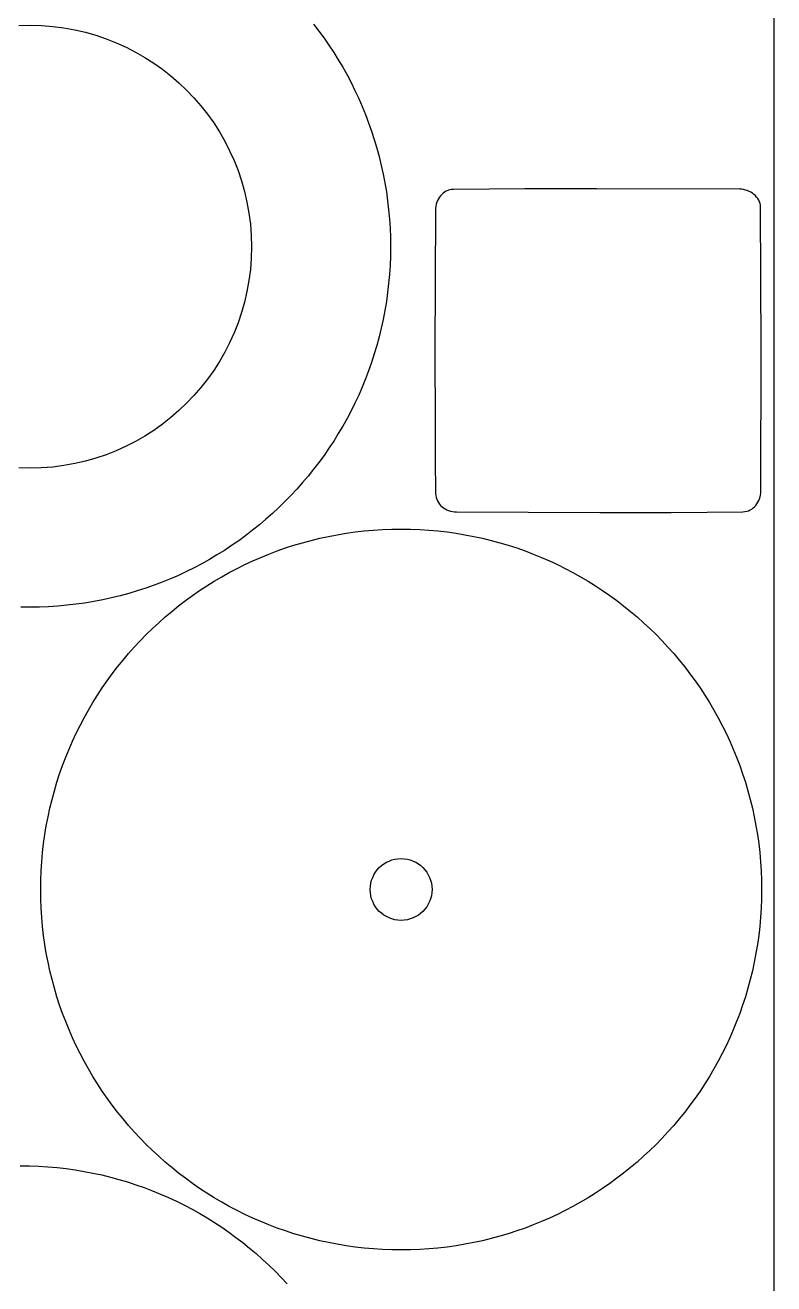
# Model space of a CAD drawing. Extents: x 443 to 1024, y 36 to 674.
# Drawn here: x 950.8 to 1023.5, y 158.1 to 280.3 of the extents above; entities that cross this region are included whole.
import ezdxf

# ---------------------------------------------------------------- set-up
doc = ezdxf.new("R2010")
doc.units = 0
doc.layers.get('0').update_dxf_attribs({"linetype": 'CONTINUOUS'})

msp = doc.modelspace()

# ---------------------------------------------------------------- linework, layer by layer
at = {"color": 0}
msp.add_line((1023.451437, 673.716315), (1023.451437, 36.86042), dxfattribs=at)
at = {"color": 4}
for p, q in [((950.123042, 280.302215), (951.229453, 280.330189)), ((951.229453, 280.330189), (952.335865, 280.302215)), ((952.335865, 280.302215), (953.427749, 280.21919)), ((953.427749, 280.21919), (954.503756, 280.082468)), ((954.503756, 280.082468), (955.562533, 279.893397)), ((955.562533, 279.893397), (956.602731, 279.65333)), ((978.764605, 280.438961), (979.27635, 279.771477)), ((956.602731, 279.65333), (957.622999, 279.363616)), ((957.622999, 279.363616), (958.621986, 279.025606)), ((958.621986, 279.025606), (959.598341, 278.640652)), ((979.27635, 279.771477), (979.772288, 279.091484)), ((979.772288, 279.091484), (980.252144, 278.399257)), ((959.598341, 278.640652), (960.550714, 278.210103)), ((960.550714, 278.210103), (961.477753, 277.735311)), ((961.477753, 277.735311), (962.378109, 277.217627)), ((980.252144, 278.399257), (980.715643, 277.69507)), ((980.715643, 277.69507), (981.16251, 276.9792)), ((962.378109, 277.217627), (963.25043, 276.6584)), ((963.25043, 276.6584), (964.093366, 276.058983)), ((981.16251, 276.9792), (981.592471, 276.251919)), ((981.592471, 276.251919), (982.00525, 275.513504)), ((964.093366, 276.058983), (964.905565, 275.420724)), ((964.905565, 275.420724), (965.685678, 274.744976)), ((982.00525, 275.513504), (982.400573, 274.764229)), ((965.685678, 274.744976), (966.432353, 274.033089)), ((966.432353, 274.033089), (967.14424, 273.286414)), ((982.400573, 274.764229), (982.778165, 274.004369)), ((982.778165, 274.004369), (983.13775, 273.234199)), ((967.14424, 273.286414), (967.819988, 272.506301)), ((983.13775, 273.234199), (983.479055, 272.453994)), ((967.819988, 272.506301), (968.458247, 271.694102)), ((968.458247, 271.694102), (969.057664, 270.851166)), ((983.479055, 272.453994), (983.801804, 271.664028)), ((983.801804, 271.664028), (984.105723, 270.864577)), ((969.057664, 270.851166), (969.616891, 269.978845)), ((984.105723, 270.864577), (984.390536, 270.055915)), ((969.616891, 269.978845), (970.134576, 269.078489)), ((970.134576, 269.078489), (970.609367, 268.15145)), ((984.390536, 270.055915), (984.655968, 269.238317)), ((984.655968, 269.238317), (984.901746, 268.412058)), ((970.609367, 268.15145), (971.039916, 267.199077)), ((984.901746, 268.412058), (985.127594, 267.577413)), ((971.039916, 267.199077), (971.42487, 266.222722)), ((985.127594, 267.577413), (985.333237, 266.734656)), ((985.333237, 266.734656), (985.5184, 265.884063)), ((971.42487, 266.222722), (971.76288, 265.223735)), ((971.76288, 265.223735), (972.052594, 264.203467)), ((985.5184, 265.884063), (985.682808, 265.025909)), ((972.052594, 264.203467), (972.292661, 263.163269)), ((985.682808, 265.025909), (985.826187, 264.160468)), ((985.826187, 264.160468), (985.948262, 263.288014)), ((991.334827, 264.034033), (991.202532, 263.915342)), ((991.477821, 264.138106), (991.334827, 264.034033)), ((991.63091, 264.226378), (991.477821, 264.138106)), ((991.793489, 264.297668), (991.63091, 264.226378)), ((991.964955, 264.350792), (991.793489, 264.297668)), ((992.144702, 264.384569), (991.964955, 264.350792)), ((992.332127, 264.397816), (992.144702, 264.384569)), ((995.81011, 264.435563), (992.332127, 264.397816)), ((999.288236, 264.456756), (995.81011, 264.435563)), ((1006.244777, 264.462391), (999.288236, 264.456756)), ((1020.158027, 264.417016), (1006.244777, 264.462391)), ((1020.337583, 264.407895), (1020.158027, 264.417016)), ((1020.51786, 264.381844), (1020.337583, 264.407895)), ((1020.697171, 264.339645), (1020.51786, 264.381844)), ((1020.873824, 264.282081), (1020.697171, 264.339645)), ((1021.046131, 264.209936), (1020.873824, 264.282081)), ((1021.212402, 264.123992), (1021.046131, 264.209936)), ((1021.370947, 264.025032), (1021.212402, 264.123992)), ((1021.520077, 263.913841), (1021.370947, 264.025032)), ((972.292661, 263.163269), (972.481732, 262.104492)), ((985.948262, 263.288014), (986.048758, 262.408824)), ((990.667276, 262.962435), (990.626792, 262.774527)), ((990.722688, 263.144003), (990.667276, 262.962435)), ((990.792425, 263.318047), (990.722688, 263.144003)), ((990.875882, 263.483386), (990.792425, 263.318047)), ((990.972455, 263.638836), (990.875882, 263.483386)), ((991.08154, 263.783216), (990.972455, 263.638836)), ((991.202532, 263.915342), (991.08154, 263.783216)), ((1021.658103, 263.7912), (1021.520077, 263.913841)), ((1021.783334, 263.657893), (1021.658103, 263.7912)), ((1021.894081, 263.514702), (1021.783334, 263.657893)), ((1021.988655, 263.362413), (1021.894081, 263.514702)), ((1022.065366, 263.201806), (1021.988655, 263.362413)), ((1022.122525, 263.033665), (1022.065366, 263.201806)), ((1022.158442, 262.858774), (1022.122525, 263.033665)), ((1022.171427, 262.677916), (1022.158442, 262.858774)), ((972.481732, 262.104492), (972.618454, 261.028485)), ((986.048758, 262.408824), (986.1274, 261.523172)), ((990.593027, 262.384416), (990.546315, 248.619666)), ((990.601841, 262.581459), (990.593027, 262.384416)), ((990.626792, 262.774527), (990.601841, 262.581459)), ((1022.199277, 255.786536), (1022.171427, 262.677916)), ((972.618454, 261.028485), (972.701479, 259.936601)), ((986.1274, 261.523172), (986.183913, 260.631332)), ((986.183913, 260.631332), (986.218023, 259.733579)), ((972.701479, 259.936601), (972.729453, 258.830189)), ((986.218023, 259.733579), (986.229453, 258.830189)), ((972.729453, 258.830189), (972.701479, 257.723778)), ((986.218023, 257.926799), (986.183913, 257.029047)), ((986.229453, 258.830189), (986.218023, 257.926799)), ((972.701479, 257.723778), (972.618454, 256.631894)), ((986.183913, 257.029047), (986.1274, 256.137207)), ((972.481732, 255.555887), (972.292661, 254.49711)), ((972.618454, 256.631894), (972.481732, 255.555887)), ((986.1274, 256.137207), (986.048758, 255.251555)), ((1022.209502, 248.895053), (1022.199277, 255.786536)), ((972.292661, 254.49711), (972.052594, 253.456912)), ((985.948262, 254.372364), (985.826187, 253.499911)), ((986.048758, 255.251555), (985.948262, 254.372364)), ((972.052594, 253.456912), (971.76288, 252.436644)), ((985.826187, 253.499911), (985.682808, 252.63447)), ((971.76288, 252.436644), (971.42487, 251.437657)), ((985.5184, 251.776315), (985.333237, 250.925722)), ((985.682808, 252.63447), (985.5184, 251.776315)), ((971.42487, 251.437657), (971.039916, 250.461302)), ((985.333237, 250.925722), (985.127594, 250.082966)), ((970.609367, 249.508929), (970.134576, 248.58189)), ((971.039916, 250.461302), (970.609367, 249.508929)), ((985.127594, 250.082966), (984.901746, 249.248321)), ((970.134576, 248.58189), (969.616891, 247.681534)), ((984.655968, 248.422062), (984.390536, 247.604464)), ((984.901746, 249.248321), (984.655968, 248.422062)), ((990.546315, 248.619666), (990.553047, 241.737375)), ((1022.190727, 235.112116), (1022.209502, 248.895053)), ((969.616891, 247.681534), (969.057664, 246.809213)), ((984.390536, 247.604464), (984.105723, 246.795802)), ((968.458247, 245.966277), (967.819988, 245.154077)), ((969.057664, 246.809213), (968.458247, 245.966277)), ((983.801804, 245.99635), (983.479055, 245.206385)), ((984.105723, 246.795802), (983.801804, 245.99635)), ((967.819988, 245.154077), (967.14424, 244.373965)), ((983.479055, 245.206385), (983.13775, 244.426179)), ((966.432353, 243.627289), (965.685678, 242.915402)), ((967.14424, 244.373965), (966.432353, 243.627289)), ((982.778165, 243.656009), (982.400573, 242.896149)), ((983.13775, 244.426179), (982.778165, 243.656009)), ((964.905565, 242.239654), (964.093366, 241.601396)), ((965.685678, 242.915402), (964.905565, 242.239654)), ((982.00525, 242.146875), (981.592471, 241.40846)), ((982.400573, 242.896149), (982.00525, 242.146875)), ((963.25043, 241.001978), (962.378109, 240.442752)), ((964.093366, 241.601396), (963.25043, 241.001978)), ((981.592471, 241.40846), (981.16251, 240.681179)), ((990.553047, 241.737375), (990.574596, 238.296374)), ((961.477753, 239.925067), (960.550714, 239.450275)), ((962.378109, 240.442752), (961.477753, 239.925067)), ((980.715643, 239.965308), (980.252144, 239.261122)), ((981.16251, 240.681179), (980.715643, 239.965308)), ((958.621986, 238.634773), (957.622999, 238.296763)), ((959.598341, 239.019727), (958.621986, 238.634773)), ((960.550714, 239.450275), (959.598341, 239.019727)), ((979.772288, 238.568895), (979.27635, 237.888902)), ((980.252144, 239.261122), (979.772288, 238.568895)), ((951.229453, 237.330189), (950.123042, 237.358164)), ((952.335865, 237.358164), (951.229453, 237.330189)), ((953.427749, 237.441188), (952.335865, 237.358164)), ((954.503756, 237.577911), (953.427749, 237.441188)), ((955.562533, 237.766982), (954.503756, 237.577911)), ((956.602731, 238.007049), (955.562533, 237.766982)), ((957.622999, 238.296763), (956.602731, 238.007049)), ((978.764605, 237.221418), (978.237327, 236.566718)), ((979.27635, 237.888902), (978.764605, 237.221418)), ((990.574596, 238.296374), (990.612327, 234.855516)), ((977.694792, 235.925076), (977.137275, 235.296768)), ((978.237327, 236.566718), (977.694792, 235.925076)), ((976.565049, 234.682068), (975.978391, 234.081252)), ((977.137275, 235.296768), (976.565049, 234.682068)), ((990.612327, 234.855516), (990.625672, 234.666974)), ((990.625672, 234.666974), (990.659691, 234.485548)), ((1022.116462, 234.534096), (1022.156954, 234.722005)), ((1022.156954, 234.722005), (1022.181911, 234.915072)), ((1022.181911, 234.915072), (1022.190727, 235.112116)), ((975.377575, 233.494594), (974.762875, 232.922368)), ((975.978391, 234.081252), (975.377575, 233.494594)), ((990.659691, 234.485548), (990.713179, 234.311927)), ((990.713179, 234.311927), (990.784932, 234.146803)), ((990.784932, 234.146803), (990.873744, 233.990867)), ((990.873744, 233.990867), (990.978411, 233.844809)), ((990.978411, 233.844809), (991.097728, 233.70932)), ((991.097728, 233.70932), (991.23049, 233.585091)), ((991.23049, 233.585091), (991.375492, 233.472812)), ((991.375492, 233.472812), (991.531529, 233.373176)), ((1021.305845, 233.358426), (1021.448839, 233.462498)), ((1021.448839, 233.462498), (1021.581139, 233.581189)), ((1021.581139, 233.581189), (1021.70214, 233.713316)), ((1021.70214, 233.713316), (1021.811235, 233.857695)), ((1021.811235, 233.857695), (1021.907819, 234.013145)), ((1021.907819, 234.013145), (1021.991289, 234.178484)), ((1021.991289, 234.178484), (1022.061038, 234.352528)), ((1022.061038, 234.352528), (1022.116462, 234.534096)), ((974.134567, 232.364851), (973.492925, 231.822316)), ((974.762875, 232.922368), (974.134567, 232.364851)), ((991.531529, 233.373176), (991.697397, 233.286872)), ((991.697397, 233.286872), (991.871891, 233.214591)), ((991.871891, 233.214591), (992.053806, 233.157024)), ((992.053806, 233.157024), (992.241937, 233.114862)), ((992.241937, 233.114862), (992.435079, 233.088795)), ((992.435079, 233.088795), (992.632027, 233.079516)), ((992.632027, 233.079516), (1006.542127, 233.030241)), ((1006.542127, 233.030241), (1013.497093, 233.038313)), ((1013.497093, 233.038313), (1016.974431, 233.060542)), ((1016.974431, 233.060542), (1020.451627, 233.098716)), ((1020.451627, 233.098716), (1020.639019, 233.111962)), ((1020.639019, 233.111962), (1020.818742, 233.145739)), ((1020.818742, 233.145739), (1020.990191, 233.198863)), ((1020.990191, 233.198863), (1021.15276, 233.270153)), ((1021.15276, 233.270153), (1021.305845, 233.358426)), ((972.838225, 231.295038), (972.170741, 230.783293)), ((973.492925, 231.822316), (972.838225, 231.295038)), ((981.06523, 230.869371), (981.930671, 231.01275)), ((981.930671, 231.01275), (982.803125, 231.134825)), ((982.803125, 231.134825), (983.682315, 231.235321)), ((983.682315, 231.235321), (984.567967, 231.313963)), ((984.567967, 231.313963), (985.459807, 231.370476)), ((985.459807, 231.370476), (986.35756, 231.404585)), ((986.35756, 231.404585), (987.260949, 231.416016)), ((987.260949, 231.416016), (988.164339, 231.404585)), ((988.164339, 231.404585), (989.062092, 231.370476)), ((989.062092, 231.370476), (989.953932, 231.313963)), ((989.953932, 231.313963), (990.839584, 231.235321)), ((990.839584, 231.235321), (991.718774, 231.134825)), ((991.718774, 231.134825), (992.591228, 231.01275)), ((992.591228, 231.01275), (993.456669, 230.869371)), ((970.798521, 229.807499), (970.094334, 229.344)), ((971.490748, 230.287355), (970.798521, 229.807499)), ((972.170741, 230.783293), (971.490748, 230.287355)), ((976.035224, 229.577098), (976.852822, 229.842531)), ((976.852822, 229.842531), (977.679081, 230.088309)), ((977.679081, 230.088309), (978.513726, 230.314157)), ((978.513726, 230.314157), (979.356483, 230.519799)), ((979.356483, 230.519799), (980.207075, 230.704962)), ((980.207075, 230.704962), (981.06523, 230.869371)), ((993.456669, 230.869371), (994.314824, 230.704962)), ((994.314824, 230.704962), (995.165416, 230.519799)), ((995.165416, 230.519799), (996.008173, 230.314157)), ((996.008173, 230.314157), (996.842818, 230.088309)), ((996.842818, 230.088309), (997.669077, 229.842531)), ((997.669077, 229.842531), (998.486675, 229.577098)), ((969.378464, 228.897133), (968.651183, 228.467172)), ((970.094334, 229.344), (969.378464, 228.897133)), ((972.856939, 228.324313), (973.637145, 228.665618)), ((973.637145, 228.665618), (974.427111, 228.988367)), ((974.427111, 228.988367), (975.226562, 229.292285)), ((975.226562, 229.292285), (976.035224, 229.577098)), ((998.486675, 229.577098), (999.295337, 229.292285)), ((999.295337, 229.292285), (1000.094788, 228.988367)), ((1000.094788, 228.988367), (1000.884754, 228.665618)), ((1000.884754, 228.665618), (1001.66496, 228.324313)), ((967.163493, 227.65907), (966.403633, 227.281478)), ((967.912768, 228.054393), (967.163493, 227.65907)), ((968.651183, 228.467172), (967.912768, 228.054393)), ((970.577635, 227.191813), (971.32691, 227.587136)), ((971.32691, 227.587136), (972.086769, 227.964727)), ((972.086769, 227.964727), (972.856939, 228.324313)), ((1001.66496, 228.324313), (1002.43513, 227.964727)), ((1002.43513, 227.964727), (1003.194989, 227.587136)), ((1003.194989, 227.587136), (1003.944264, 227.191813)), ((964.063292, 226.257839), (963.263841, 225.95392)), ((964.853258, 226.580588), (964.063292, 226.257839)), ((965.633463, 226.921893), (964.853258, 226.580588)), ((966.403633, 227.281478), (965.633463, 226.921893)), ((968.396068, 225.902206), (969.111939, 226.349073)), ((969.111939, 226.349073), (969.83922, 226.779034)), ((969.83922, 226.779034), (970.577635, 227.191813)), ((1003.944264, 227.191813), (1004.682679, 226.779034)), ((1004.682679, 226.779034), (1005.40996, 226.349073)), ((1005.40996, 226.349073), (1006.12583, 225.902206)), ((959.976677, 224.932049), (959.13392, 224.726406)), ((960.811322, 225.157897), (959.976677, 224.932049)), ((961.637581, 225.403674), (960.811322, 225.157897)), ((962.455179, 225.669107), (961.637581, 225.403674)), ((963.263841, 225.95392), (962.455179, 225.669107)), ((966.319662, 224.462913), (966.999655, 224.958851)), ((966.999655, 224.958851), (967.691882, 225.438707)), ((967.691882, 225.438707), (968.396068, 225.902206)), ((1006.12583, 225.902206), (1006.830017, 225.438707)), ((1006.830017, 225.438707), (1007.522244, 224.958851)), ((1007.522244, 224.958851), (1008.202237, 224.462913)), ((951.229453, 223.830189), (950.326063, 223.84162)), ((952.132843, 223.84162), (951.229453, 223.830189)), ((953.030596, 223.87573), (952.132843, 223.84162)), ((953.922436, 223.932243), (953.030596, 223.87573)), ((954.808088, 224.010885), (953.922436, 223.932243)), ((955.687278, 224.11138), (954.808088, 224.010885)), ((956.559732, 224.233455), (955.687278, 224.11138)), ((957.425173, 224.376835), (956.559732, 224.233455)), ((958.283327, 224.541243), (957.425173, 224.376835)), ((959.13392, 224.726406), (958.283327, 224.541243)), ((964.997478, 223.42389), (965.652178, 223.951168)), ((965.652178, 223.951168), (966.319662, 224.462913)), ((1008.202237, 224.462913), (1008.869721, 223.951168)), ((1008.869721, 223.951168), (1009.524421, 223.42389)), ((963.727528, 222.323837), (964.355836, 222.881355)), ((964.355836, 222.881355), (964.997478, 223.42389)), ((1009.524421, 223.42389), (1010.166063, 222.881355)), ((1010.166063, 222.881355), (1010.794371, 222.323837)), ((962.512012, 221.164954), (963.112828, 221.751612)), ((963.112828, 221.751612), (963.727528, 222.323837)), ((1010.794371, 222.323837), (1011.409071, 221.751612)), ((1011.409071, 221.751612), (1012.009887, 221.164954)), ((961.353128, 219.949438), (961.925354, 220.564137)), ((961.925354, 220.564137), (962.512012, 221.164954)), ((1012.009887, 221.164954), (1012.596545, 220.564137)), ((1012.596545, 220.564137), (1013.168771, 219.949438)), ((960.253076, 218.679488), (960.795611, 219.32113)), ((960.795611, 219.32113), (961.353128, 219.949438)), ((1013.168771, 219.949438), (1013.726288, 219.32113)), ((1013.726288, 219.32113), (1014.268823, 218.679488)), ((959.214053, 217.357304), (959.725798, 218.024788)), ((959.725798, 218.024788), (960.253076, 218.679488)), ((1014.268823, 218.679488), (1014.796101, 218.024788)), ((1014.796101, 218.024788), (1015.307846, 217.357304)), ((958.238259, 215.985084), (958.718115, 216.677311)), ((958.718115, 216.677311), (959.214053, 217.357304)), ((1015.307846, 217.357304), (1015.803784, 216.677311)), ((1015.803784, 216.677311), (1016.28364, 215.985084)), ((957.327893, 214.565026), (957.77476, 215.280897)), ((957.77476, 215.280897), (958.238259, 215.985084)), ((1016.28364, 215.985084), (1016.747139, 215.280897)), ((1016.747139, 215.280897), (1017.194006, 214.565026)), ((956.897932, 213.837746), (957.327893, 214.565026)), ((1017.194006, 214.565026), (1017.623967, 213.837746)), ((956.08983, 212.350056), (956.485153, 213.099331)), ((956.485153, 213.099331), (956.897932, 213.837746)), ((1017.623967, 213.837746), (1018.036746, 213.099331)), ((1018.036746, 213.099331), (1018.432069, 212.350056)), ((955.352653, 210.820026), (955.712238, 211.590196)), ((955.712238, 211.590196), (956.08983, 212.350056)), ((1018.432069, 212.350056), (1018.809661, 211.590196)), ((1018.809661, 211.590196), (1019.169246, 210.820026)), ((955.011348, 210.039821), (955.352653, 210.820026)), ((1019.169246, 210.820026), (1019.510551, 210.039821)), ((954.38468, 208.450404), (954.688599, 209.249855)), ((954.688599, 209.249855), (955.011348, 210.039821)), ((1019.510551, 210.039821), (1019.8333, 209.249855)), ((1019.8333, 209.249855), (1020.137219, 208.450404)), ((954.099867, 207.641742), (954.38468, 208.450404)), ((1020.137219, 208.450404), (1020.422032, 207.641742)), ((953.588657, 205.997885), (953.834434, 206.824144)), ((953.834434, 206.824144), (954.099867, 207.641742)), ((1020.422032, 207.641742), (1020.687465, 206.824144)), ((1020.687465, 206.824144), (1020.933242, 205.997885)), ((953.362809, 205.16324), (953.588657, 205.997885)), ((1020.933242, 205.997885), (1021.15909, 205.16324)), ((952.972003, 203.46989), (953.157166, 204.320483)), ((953.157166, 204.320483), (953.362809, 205.16324)), ((1021.15909, 205.16324), (1021.364733, 204.320483)), ((1021.364733, 204.320483), (1021.549896, 203.46989)), ((952.807595, 202.611736), (952.972003, 203.46989)), ((1021.549896, 203.46989), (1021.714304, 202.611736)), ((952.542141, 200.873841), (952.664215, 201.746294)), ((952.664215, 201.746294), (952.807595, 202.611736)), ((1021.714304, 202.611736), (1021.857684, 201.746294)), ((1021.857684, 201.746294), (1021.979758, 200.873841)), ((952.441645, 199.994651), (952.542141, 200.873841)), ((1021.979758, 200.873841), (1022.080254, 199.994651)), ((952.363003, 199.108998), (952.441645, 199.994651)), ((1022.080254, 199.994651), (1022.158896, 199.108998)), ((952.27238, 197.319406), (952.30649, 198.217159)), ((952.30649, 198.217159), (952.363003, 199.108998)), ((1022.158896, 199.108998), (1022.215409, 198.217159)), ((1022.215409, 198.217159), (1022.249519, 197.319406)), ((952.260949, 196.416016), (952.27238, 197.319406)), ((1022.249519, 197.319406), (1022.260949, 196.416016)), ((952.27238, 195.512626), (952.260949, 196.416016)), ((1022.260949, 196.416016), (1022.249519, 195.512626)), ((952.30649, 194.614874), (952.27238, 195.512626)), ((952.363003, 193.723034), (952.30649, 194.614874)), ((1022.215409, 194.614874), (1022.158896, 193.723034)), ((1022.249519, 195.512626), (1022.215409, 194.614874)), ((952.441645, 192.837382), (952.363003, 193.723034)), ((1022.158896, 193.723034), (1022.080254, 192.837382)), ((952.542141, 191.958191), (952.441645, 192.837382)), ((952.664215, 191.085738), (952.542141, 191.958191)), ((1021.979758, 191.958191), (1021.857684, 191.085738)), ((1022.080254, 192.837382), (1021.979758, 191.958191)), ((952.807595, 190.220297), (952.664215, 191.085738)), ((1021.857684, 191.085738), (1021.714304, 190.220297)), ((952.972003, 189.362142), (952.807595, 190.220297)), ((1021.714304, 190.220297), (1021.549896, 189.362142)), ((953.157166, 188.511549), (952.972003, 189.362142)), ((953.362809, 187.668793), (953.157166, 188.511549)), ((1021.364733, 188.511549), (1021.15909, 187.668793)), ((1021.549896, 189.362142), (1021.364733, 188.511549)), ((953.588657, 186.834148), (953.362809, 187.668793)), ((1021.15909, 187.668793), (1020.933242, 186.834148)), ((953.834434, 186.007889), (953.588657, 186.834148)), ((954.099867, 185.190291), (953.834434, 186.007889)), ((1020.687465, 186.007889), (1020.422032, 185.190291)), ((1020.933242, 186.834148), (1020.687465, 186.007889)), ((954.38468, 184.381629), (954.099867, 185.190291)), ((1020.422032, 185.190291), (1020.137219, 184.381629)), ((954.688599, 183.582177), (954.38468, 184.381629)), ((955.011348, 182.792211), (954.688599, 183.582177)), ((1019.8333, 183.582177), (1019.510551, 182.792211)), ((1020.137219, 184.381629), (1019.8333, 183.582177)), ((955.352653, 182.012006), (955.011348, 182.792211)), ((1019.510551, 182.792211), (1019.169246, 182.012006)), ((955.712238, 181.241836), (955.352653, 182.012006)), ((956.08983, 180.481976), (955.712238, 181.241836)), ((1018.809661, 181.241836), (1018.432069, 180.481976)), ((1019.169246, 182.012006), (1018.809661, 181.241836)), ((956.485153, 179.732701), (956.08983, 180.481976)), ((956.897932, 178.994286), (956.485153, 179.732701)), ((1018.036746, 179.732701), (1017.623967, 178.994286)), ((1018.432069, 180.481976), (1018.036746, 179.732701)), ((957.327893, 178.267006), (956.897932, 178.994286)), ((1017.623967, 178.994286), (1017.194006, 178.267006)), ((957.77476, 177.551135), (957.327893, 178.267006)), ((958.238259, 176.846949), (957.77476, 177.551135)), ((1016.747139, 177.551135), (1016.28364, 176.846949)), ((1017.194006, 178.267006), (1016.747139, 177.551135)), ((958.718115, 176.154722), (958.238259, 176.846949)), ((959.214053, 175.474729), (958.718115, 176.154722)), ((1015.803784, 176.154722), (1015.307846, 175.474729)), ((1016.28364, 176.846949), (1015.803784, 176.154722)), ((959.725798, 174.807245), (959.214053, 175.474729)), ((960.253076, 174.152544), (959.725798, 174.807245)), ((1014.796101, 174.807245), (1014.268823, 174.152544)), ((1015.307846, 175.474729), (1014.796101, 174.807245)), ((960.795611, 173.510903), (960.253076, 174.152544)), ((1014.268823, 174.152544), (1013.726288, 173.510903)), ((961.353128, 172.882595), (960.795611, 173.510903)), ((961.925354, 172.267895), (961.353128, 172.882595)), ((1013.168771, 172.882595), (1012.596545, 172.267895)), ((1013.726288, 173.510903), (1013.168771, 172.882595)), ((962.512012, 171.667079), (961.925354, 172.267895)), ((963.112828, 171.08042), (962.512012, 171.667079)), ((1012.009887, 171.667079), (1011.409071, 171.08042)), ((1012.596545, 172.267895), (1012.009887, 171.667079)), ((963.727528, 170.508195), (963.112828, 171.08042)), ((964.355836, 169.950677), (963.727528, 170.508195)), ((964.997478, 169.408142), (964.355836, 169.950677)), ((1010.166063, 169.950677), (1009.524421, 169.408142)), ((1010.794371, 170.508195), (1010.166063, 169.950677)), ((1011.409071, 171.08042), (1010.794371, 170.508195)), ((950.276698, 169.590819), (951.180088, 169.579388)), ((951.180088, 169.579388), (952.07784, 169.545279)), ((952.07784, 169.545279), (952.96968, 169.488765)), ((952.96968, 169.488765), (953.855332, 169.410123)), ((953.855332, 169.410123), (954.734522, 169.309627)), ((954.734522, 169.309627), (955.606976, 169.187551)), ((955.606976, 169.187551), (956.472417, 169.044171)), ((956.472417, 169.044171), (957.330572, 168.879762)), ((957.330572, 168.879762), (958.181164, 168.694597)), ((958.181164, 168.694597), (959.023921, 168.488953)), ((965.652178, 168.880865), (964.997478, 169.408142)), ((966.319662, 168.36912), (965.652178, 168.880865)), ((1008.869721, 168.880865), (1008.202237, 168.36912)), ((1009.524421, 169.408142), (1008.869721, 168.880865)), ((959.023921, 168.488953), (959.858566, 168.263105)), ((959.858566, 168.263105), (960.684825, 168.017326)), ((960.684825, 168.017326), (961.502423, 167.751892)), ((961.502423, 167.751892), (962.311085, 167.467077)), ((962.311085, 167.467077), (963.110536, 167.163157)), ((966.999655, 167.873182), (966.319662, 168.36912)), ((967.691882, 167.393326), (966.999655, 167.873182)), ((1007.522244, 167.873182), (1006.830017, 167.393326)), ((1008.202237, 168.36912), (1007.522244, 167.873182)), ((963.110536, 167.163157), (963.900502, 166.840407)), ((963.900502, 166.840407), (964.680708, 166.499101)), ((964.680708, 166.499101), (965.450878, 166.139513)), ((968.396068, 166.929827), (967.691882, 167.393326)), ((969.111939, 166.482959), (968.396068, 166.929827)), ((969.83922, 166.052999), (969.111939, 166.482959)), ((1005.40996, 166.482959), (1004.682679, 166.052999)), ((1006.12583, 166.929827), (1005.40996, 166.482959)), ((1006.830017, 167.393326), (1006.12583, 166.929827)), ((965.450878, 166.139513), (966.210737, 165.76192)), ((966.210737, 165.76192), (966.960012, 165.366596)), ((966.960012, 165.366596), (967.698427, 164.953815)), ((970.577635, 165.64022), (969.83922, 166.052999)), ((971.32691, 165.244897), (970.577635, 165.64022)), ((972.086769, 164.867305), (971.32691, 165.244897)), ((1003.194989, 165.244897), (1002.43513, 164.867305)), ((1003.944264, 165.64022), (1003.194989, 165.244897)), ((1004.682679, 166.052999), (1003.944264, 165.64022)), ((967.698427, 164.953815), (968.425708, 164.523853)), ((968.425708, 164.523853), (969.141579, 164.076984)), ((969.141579, 164.076984), (969.845765, 163.613483)), ((972.856939, 164.507719), (972.086769, 164.867305)), ((973.637145, 164.166415), (972.856939, 164.507719)), ((974.427111, 163.843666), (973.637145, 164.166415)), ((975.226562, 163.539747), (974.427111, 163.843666)), ((1000.094788, 163.843666), (999.295337, 163.539747)), ((1000.884754, 164.166415), (1000.094788, 163.843666)), ((1001.66496, 164.507719), (1000.884754, 164.166415)), ((1002.43513, 164.867305), (1001.66496, 164.507719)), ((969.845765, 163.613483), (970.537992, 163.133626)), ((970.537992, 163.133626), (971.217985, 162.637686)), ((971.217985, 162.637686), (971.885469, 162.12594)), ((976.035224, 163.254934), (975.226562, 163.539747)), ((976.852822, 162.989501), (976.035224, 163.254934)), ((977.679081, 162.743724), (976.852822, 162.989501)), ((978.513726, 162.517876), (977.679081, 162.743724)), ((996.842818, 162.743724), (996.008173, 162.517876)), ((997.669077, 162.989501), (996.842818, 162.743724)), ((998.486675, 163.254934), (997.669077, 162.989501)), ((999.295337, 163.539747), (998.486675, 163.254934)), ((971.885469, 162.12594), (972.540169, 161.598661)), ((972.540169, 161.598661), (973.181811, 161.056125)), ((979.356483, 162.312233), (978.513726, 162.517876)), ((980.207075, 162.12707), (979.356483, 162.312233)), ((981.06523, 161.962661), (980.207075, 162.12707)), ((981.930671, 161.819282), (981.06523, 161.962661)), ((982.803125, 161.697207), (981.930671, 161.819282)), ((983.682315, 161.596711), (982.803125, 161.697207)), ((984.567967, 161.51807), (983.682315, 161.596711)), ((985.459807, 161.461556), (984.567967, 161.51807)), ((986.35756, 161.427447), (985.459807, 161.461556)), ((987.260949, 161.416016), (986.35756, 161.427447)), ((988.164339, 161.427447), (987.260949, 161.416016)), ((989.062092, 161.461556), (988.164339, 161.427447)), ((989.953932, 161.51807), (989.062092, 161.461556)), ((990.839584, 161.596711), (989.953932, 161.51807)), ((991.718774, 161.697207), (990.839584, 161.596711)), ((992.591228, 161.819282), (991.718774, 161.697207)), ((993.456669, 161.962661), (992.591228, 161.819282)), ((994.314824, 162.12707), (993.456669, 161.962661)), ((995.165416, 162.312233), (994.314824, 162.12707)), ((996.008173, 162.517876), (995.165416, 162.312233)), ((973.181811, 161.056125), (973.810119, 160.498606)), ((973.810119, 160.498606), (974.424819, 159.926379)), ((974.424819, 159.926379), (975.025635, 159.339719)), ((975.025635, 159.339719), (975.612293, 158.738902)), ((975.612293, 158.738902), (976.184519, 158.124201))]:
    msp.add_line(p, q, dxfattribs=at)
at = {"color": 7}
for p, q in [((986.093195, 199.180268), (986.368824, 199.281146)), ((986.368824, 199.281146), (986.656332, 199.355069)), ((986.656332, 199.355069), (986.954209, 199.400528)), ((986.954209, 199.400528), (987.260949, 199.416016)), ((987.260949, 199.416016), (987.56769, 199.400528)), ((987.56769, 199.400528), (987.865567, 199.355069)), ((987.865567, 199.355069), (988.153075, 199.281146)), ((988.153075, 199.281146), (988.428704, 199.180268)), ((984.623024, 197.846015), (984.77329, 198.093365)), ((984.77329, 198.093365), (984.945989, 198.324314)), ((984.945989, 198.324314), (985.139612, 198.537354)), ((985.139612, 198.537354), (985.352652, 198.730977)), ((985.352652, 198.730977), (985.583601, 198.903675)), ((985.583601, 198.903675), (985.830951, 199.053942)), ((985.830951, 199.053942), (986.093195, 199.180268)), ((988.428704, 199.180268), (988.690948, 199.053942)), ((988.690948, 199.053942), (988.938298, 198.903675)), ((988.938298, 198.903675), (989.169247, 198.730977)), ((989.169247, 198.730977), (989.382287, 198.537354)), ((989.382287, 198.537354), (989.57591, 198.324314)), ((989.57591, 198.324314), (989.748609, 198.093365)), ((989.748609, 198.093365), (989.898875, 197.846015)), ((984.276438, 196.722756), (984.321897, 197.020634)), ((984.321897, 197.020634), (984.39582, 197.308141)), ((984.39582, 197.308141), (984.496698, 197.583771)), ((984.496698, 197.583771), (984.623024, 197.846015)), ((989.898875, 197.846015), (990.025201, 197.583771)), ((990.025201, 197.583771), (990.126079, 197.308141)), ((990.126079, 197.308141), (990.200002, 197.020634)), ((990.200002, 197.020634), (990.245461, 196.722756)), ((984.260949, 196.416016), (984.276438, 196.722756)), ((984.276438, 196.109276), (984.260949, 196.416016)), ((984.321897, 195.811398), (984.276438, 196.109276)), ((984.39582, 195.523891), (984.321897, 195.811398)), ((990.200002, 195.811398), (990.126079, 195.523891)), ((990.245461, 196.109276), (990.200002, 195.811398)), ((990.245461, 196.722756), (990.260949, 196.416016)), ((990.260949, 196.416016), (990.245461, 196.109276)), ((984.496698, 195.248261), (984.39582, 195.523891)), ((984.623024, 194.986018), (984.496698, 195.248261)), ((984.77329, 194.738668), (984.623024, 194.986018)), ((984.945989, 194.507719), (984.77329, 194.738668)), ((985.139612, 194.294679), (984.945989, 194.507719)), ((989.57591, 194.507719), (989.382287, 194.294679)), ((989.748609, 194.738668), (989.57591, 194.507719)), ((989.898875, 194.986018), (989.748609, 194.738668)), ((990.025201, 195.248261), (989.898875, 194.986018)), ((990.126079, 195.523891), (990.025201, 195.248261)), ((985.352652, 194.101056), (985.139612, 194.294679)), ((985.583601, 193.928357), (985.352652, 194.101056)), ((985.830951, 193.778091), (985.583601, 193.928357)), ((986.093195, 193.651765), (985.830951, 193.778091)), ((986.368824, 193.550886), (986.093195, 193.651765)), ((986.656332, 193.476964), (986.368824, 193.550886)), ((986.954209, 193.431504), (986.656332, 193.476964)), ((987.260949, 193.416016), (986.954209, 193.431504)), ((987.56769, 193.431504), (987.260949, 193.416016)), ((987.865567, 193.476964), (987.56769, 193.431504)), ((988.153075, 193.550886), (987.865567, 193.476964)), ((988.428704, 193.651765), (988.153075, 193.550886)), ((988.690948, 193.778091), (988.428704, 193.651765)), ((988.938298, 193.928357), (988.690948, 193.778091)), ((989.169247, 194.101056), (988.938298, 193.928357)), ((989.382287, 194.294679), (989.169247, 194.101056))]:
    msp.add_line(p, q, dxfattribs=at)

doc.saveas('drawing.dxf')
